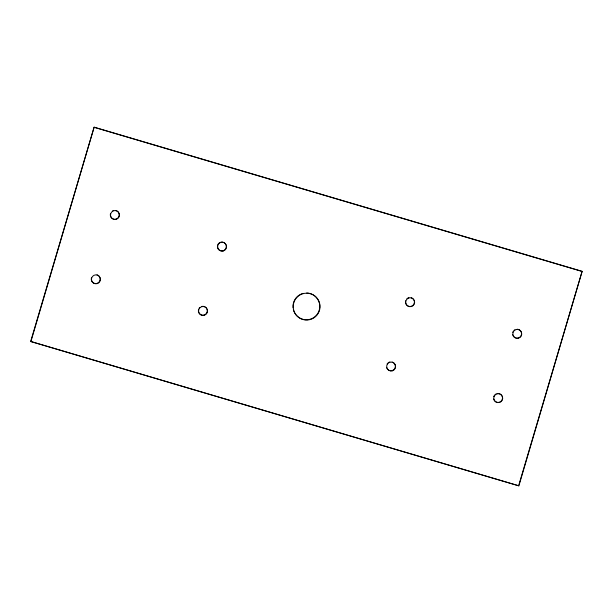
<?xml version="1.0" encoding="UTF-8"?>
<svg xmlns="http://www.w3.org/2000/svg" width="613" height="613" viewBox="0 0 613 613"><rect width="100%" height="100%" fill="white"/><g stroke="black" fill="none" stroke-linecap="round" stroke-linejoin="round"><path stroke-width="0.92" d="M30.65 341.464L94.126 127.167L582.128 271.329L518.874 485.833L30.65 341.464L518.874 485.833M30.872 341.671L94.126 127.167M518.92 484.707L582.128 271.329M94.348 127.374L582.35 271.536M496.982 393.623A4.467 4.467 -46.9 0 1 502.369 396.918A4.467 4.467 -46.9 0 1 499.066 402.312A4.467 4.467 -46.9 0 1 493.68 399.009M493.741 396.695A4.467 4.467 -46.9 0 1 494.216 395.63M494.944 394.726A4.467 4.467 -46.9 0 1 495.894 394.036M201.777 306.416A4.467 4.467 -46.9 0 1 207.286 310.484A4.467 4.467 -46.9 0 1 202.321 315.197A4.467 4.467 -46.9 0 1 198.535 309.496M199.01 308.423A4.467 4.467 -46.9 0 1 199.746 307.519M96.984 274.831A4.467 4.467 -46.9 0 1 99.996 280.379A4.467 4.467 -46.9 0 1 94.44 283.405A4.467 4.467 -46.9 0 1 91.429 277.85M517.18 329.212A4.467 4.467 -46.9 0 1 521.525 333.395A4.467 4.467 -46.9 0 1 517.724 338.092A4.467 4.467 -46.9 0 1 512.721 334.721M512.782 332.407A4.467 4.467 -46.9 0 1 513.257 331.342M513.993 330.438A4.467 4.467 -46.9 0 1 514.935 329.748M411.223 297.749A4.467 4.467 -46.9 0 1 414.242 303.297A4.467 4.467 -46.9 0 1 408.687 306.316A4.467 4.467 -46.9 0 1 405.668 300.768M406.879 298.792A4.467 4.467 -46.9 0 1 408.909 297.688M220.826 242.127A4.467 4.467 -46.9 0 1 226.243 247.361A4.467 4.467 -46.9 0 1 219.209 250.066A4.467 4.467 -46.9 0 1 219.738 242.541M116.026 210.543A4.467 4.467 -46.9 0 1 119.037 216.09A4.467 4.467 -46.9 0 1 113.482 219.117A4.467 4.467 -46.9 0 1 110.47 213.562M112.623 210.903A4.467 4.467 -46.9 0 1 113.712 210.481M306.738 292.991A13.409 13.402 -46.9 0 1 317.818 313.389A13.409 13.402 -46.9 0 1 294.608 312.806M294.217 312.025A13.409 13.402 -46.9 0 1 293.351 309.534M293.06 307.81A13.409 13.402 -46.9 0 1 299.995 294.623M300.776 294.225A13.409 13.402 -46.9 0 1 303.259 293.359M392.182 362.038A4.467 4.467 -46.9 0 1 393.99 369.562A4.467 4.467 -46.9 0 1 386.565 367.371M387.102 363.992A4.467 4.467 -46.9 0 1 387.837 363.08M388.78 362.398A4.467 4.467 -46.9 0 1 389.868 361.976M499.288 402.519A4.467 4.467 -46.9 0 0 501.488 395.094A4.467 4.467 -46.9 0 0 493.963 396.91A4.467 4.467 -46.9 0 0 499.288 402.519M204.091 315.312A4.467 4.467 -46.9 0 0 206.29 307.887A4.467 4.467 -46.9 0 0 198.758 309.703A4.467 4.467 -46.9 0 0 204.091 315.312M96.977 283.666A4.467 4.467 -46.9 0 0 99.176 276.248A4.467 4.467 -46.9 0 0 91.651 278.057A4.467 4.467 -46.9 0 0 96.977 283.666M518.33 338.23A4.467 4.467 -46.9 0 0 520.529 330.805A4.467 4.467 -46.9 0 0 513.004 332.621A4.467 4.467 -46.9 0 0 518.33 338.23M411.223 306.584A4.467 4.467 -46.9 0 0 413.415 299.159A4.467 4.467 -46.9 0 0 405.89 300.975A4.467 4.467 -46.9 0 0 411.223 306.584M223.132 251.024A4.467 4.467 -46.9 0 0 225.331 243.599A4.467 4.467 -46.9 0 0 217.807 245.415A4.467 4.467 -46.9 0 0 223.132 251.024M116.018 219.377A4.467 4.467 -46.9 0 0 118.217 211.96A4.467 4.467 -46.9 0 0 110.692 213.768A4.467 4.467 -46.9 0 0 116.018 219.377M309.741 319.641A13.409 13.402 -46.9 0 0 316.339 297.366A13.409 13.402 -46.9 0 0 293.757 302.807A13.409 13.402 -46.9 0 0 309.741 319.641M392.174 370.873A4.467 4.467 -46.9 0 0 394.374 363.448A4.467 4.467 -46.9 0 0 386.849 365.264A4.467 4.467 -46.9 0 0 392.174 370.873"/></g></svg>
